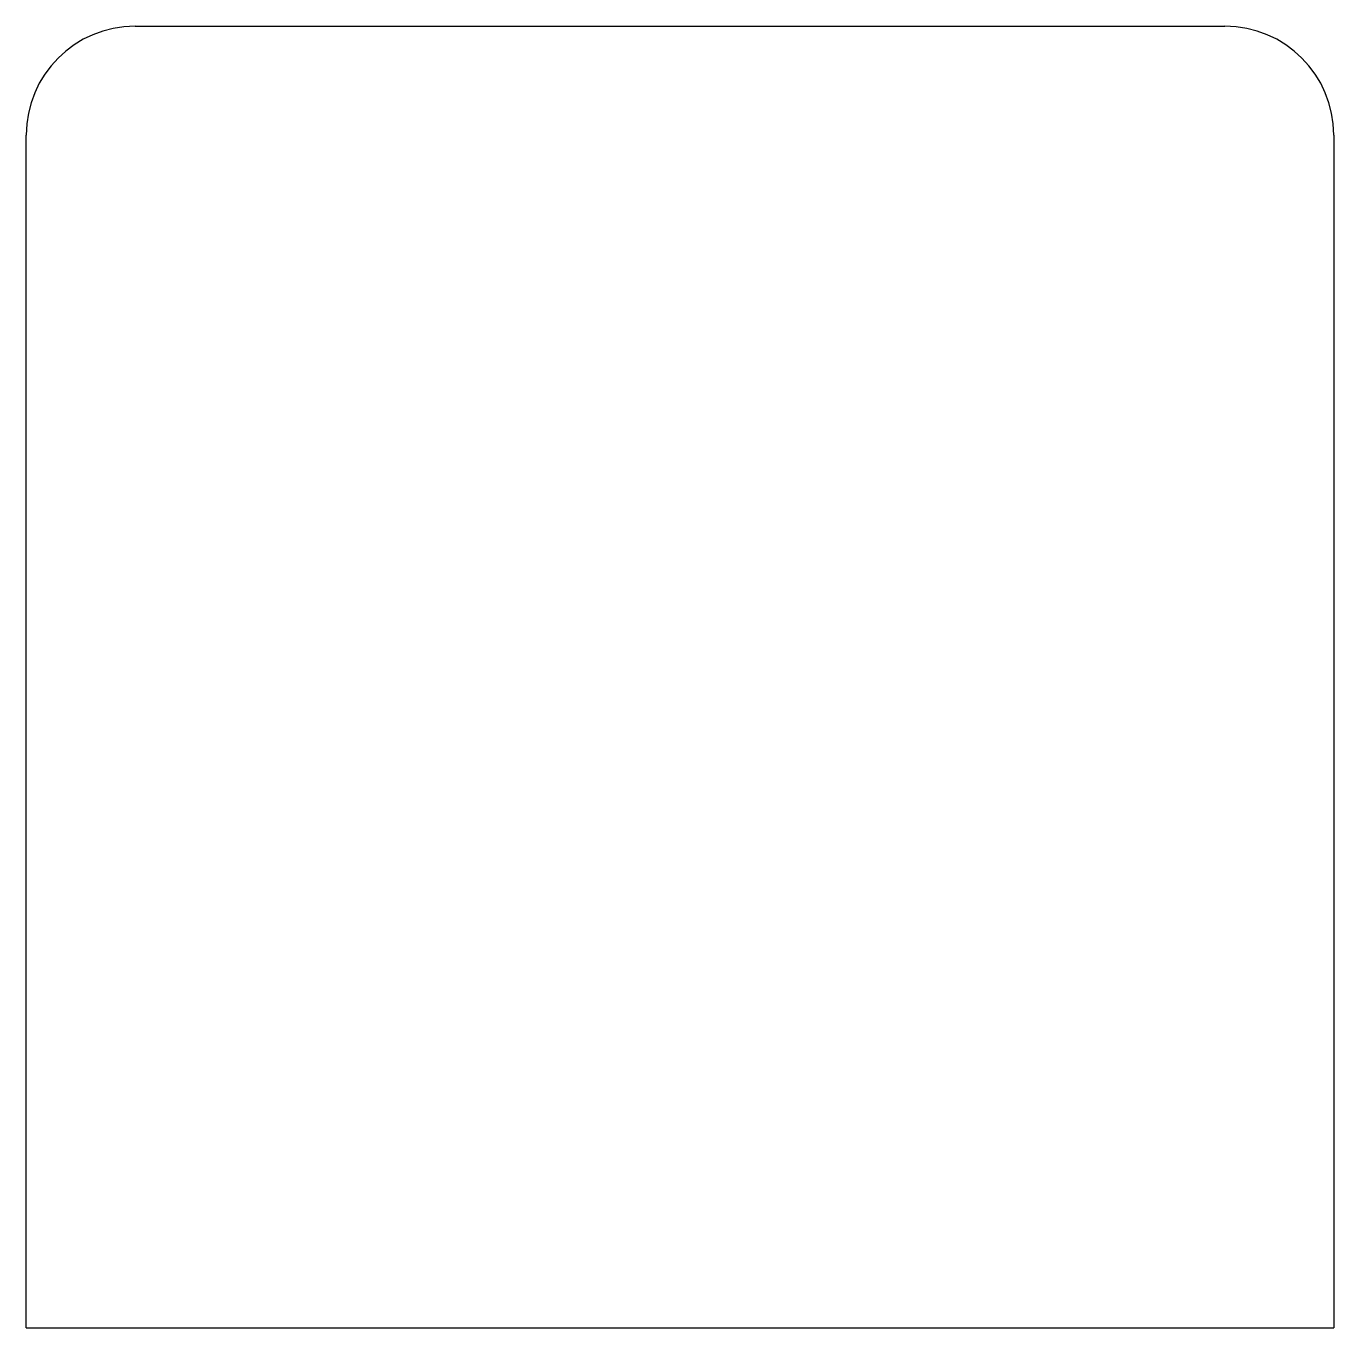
# Model space of a CAD drawing. Header units: millimetres. Extents: x 0 to 60, y 0 to 59.7.
import ezdxf

# ---------------------------------------------------------------- set-up
doc = ezdxf.new("R2010")
doc.units = ezdxf.units.MM

msp = doc.modelspace()

# ---------------------------------------------------------------- linework, layer by layer
at = {"color": 7, "linetype": 'Continuous', "lineweight": 25}
for p, q in [((5, 59.723), (55, 59.723)), ((0, 0), (0, 54.723)), ((60, 54.723), (60, 0)), ((0, 0), (60, 0))]:
    msp.add_line(p, q, dxfattribs=at)
for centre, start, end in [((5, 54.723), 90, 180), ((55, 54.723), 0, 90)]:
    msp.add_arc(centre, 5, start, end, dxfattribs=at)

doc.saveas('drawing.dxf')
